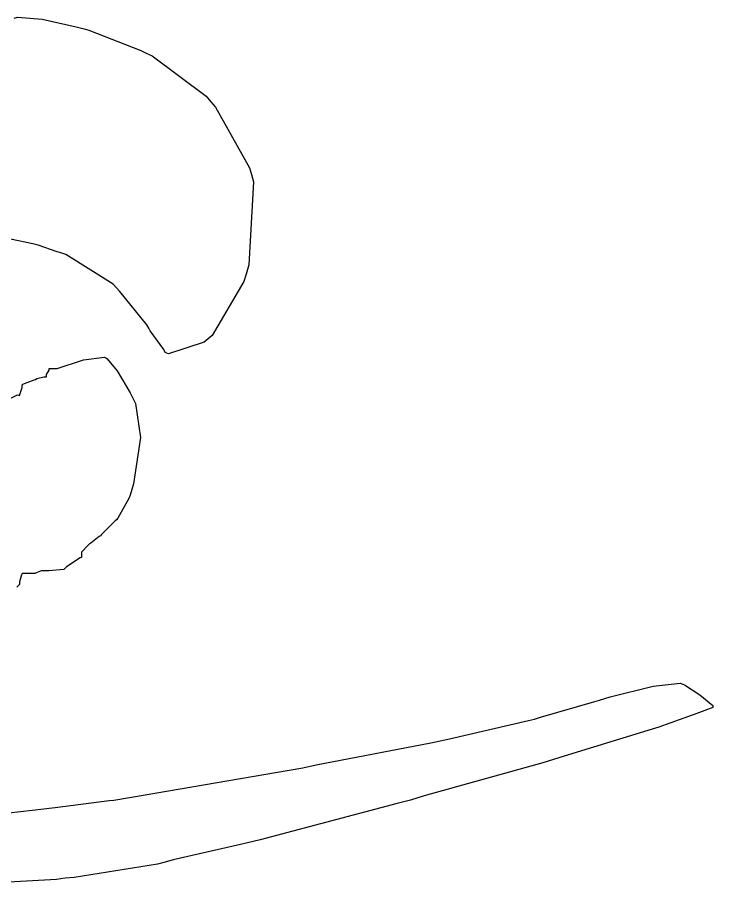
# Model space of a CAD drawing. Extents: x 51 to 306, y 22 to 311.
# Drawn here: x 219.68 to 228.78, y 210.75 to 222.08 of the extents above; entities that cross this region are included whole.
import ezdxf

# ---------------------------------------------------------------- set-up
doc = ezdxf.new("R2010")
doc.units = 0
doc.header["$MEASUREMENT"] = 0

msp = doc.modelspace()

# ---------------------------------------------------------------- linework, layer by layer
at = {"color": 7}
for points in [[(219.64, 222.074), (219.684, 222.083), (220.005, 222.057), (220.45, 221.959), (220.556, 221.933), (220.617, 221.915), (221.296, 221.651), (221.368, 221.615), (221.447, 221.58), (222.152, 221.051), (222.214, 220.979), (222.276, 220.909), (222.717, 220.115), (222.743, 220.027), (222.77, 219.931), (222.708, 218.846), (222.673, 218.722), (222.645, 218.626), (222.232, 217.92), (222.18, 217.876), (222.126, 217.832), (221.659, 217.682), (221.615, 217.7), (221.597, 217.736), (221.42, 217.982), (221.404, 218.017), (221.376, 218.061), (221.023, 218.494), (220.979, 218.546), (220.935, 218.59), (220.318, 218.979), (220.24, 219.005), (220.204, 219.014), (219.956, 219.103), (219.921, 219.111), (219.885, 219.121), (219.595, 219.181)], [(219.524, 217.065), (219.683, 217.144), (219.71, 217.135), (219.71, 217.135), (219.745, 217.241), (219.745, 217.275), (219.753, 217.285), (219.903, 217.339), (219.921, 217.347), (219.939, 217.357), (220.031, 217.381), (220.063, 217.381), (220.063, 217.409), (220.097, 217.468), (220.097, 217.488), (220.124, 217.488), (220.183, 217.488), (220.204, 217.488), (220.23, 217.497), (220.494, 217.585), (220.522, 217.594), (220.548, 217.603), (220.821, 217.638), (220.839, 217.628), (220.855, 217.62), (220.988, 217.457), (221.156, 217.171), (221.192, 217.099), (221.226, 217.029), (221.292, 216.585), (221.2, 215.98), (221.156, 215.83), (221.146, 215.795), (220.997, 215.529), (220.979, 215.511), (220.962, 215.495), (220.785, 215.319), (220.769, 215.301), (220.751, 215.292), (220.645, 215.204), (220.627, 215.194), (220.609, 215.178), (220.522, 215.088), (220.522, 215.088), (220.522, 215.088), (220.522, 215.064), (220.522, 215.054), (220.522, 215.054), (220.522, 215.028), (220.522, 215.018), (220.504, 215.01), (220.326, 214.895), (220.31, 214.878), (220.292, 214.86), (220.093, 214.842), (220.027, 214.842), (219.992, 214.842), (219.913, 214.806), (219.887, 214.806), (219.851, 214.806), (219.771, 214.806), (219.745, 214.806), (219.735, 214.789), (219.71, 214.697), (219.71, 214.665), (219.674, 214.629)], [(219.26, 211.641), (220.027, 211.729), (220.097, 211.737), (220.176, 211.747), (220.883, 211.835), (220.945, 211.843), (221.174, 211.879), (223.238, 212.232), (223.415, 212.266), (223.591, 212.302), (225.089, 212.593), (225.213, 212.619), (225.335, 212.646), (226.368, 212.885), (226.447, 212.901), (226.526, 212.929), (227.233, 213.131), (227.295, 213.148), (227.435, 213.192), (227.999, 213.334), (228.352, 213.37), (228.388, 213.36), (228.406, 213.352), (228.608, 213.22), (228.776, 213.078), (228.776, 213.078), (228.776, 213.053), (228.568, 212.977), (228.167, 212.831), (228.071, 212.795), (227.983, 212.769), (226.836, 212.416), (226.696, 212.372), (226.554, 212.328), (225.002, 211.897), (224.826, 211.843), (224.649, 211.799), (222.858, 211.322), (222.673, 211.278), (222.601, 211.262), (221.719, 211.059), (221.615, 211.031), (221.517, 211.005), (220.424, 210.83), (220.31, 210.821), (220.194, 210.803), (219.169, 210.749)]]:
    msp.add_lwpolyline(points, dxfattribs=at)

doc.saveas('drawing.dxf')
